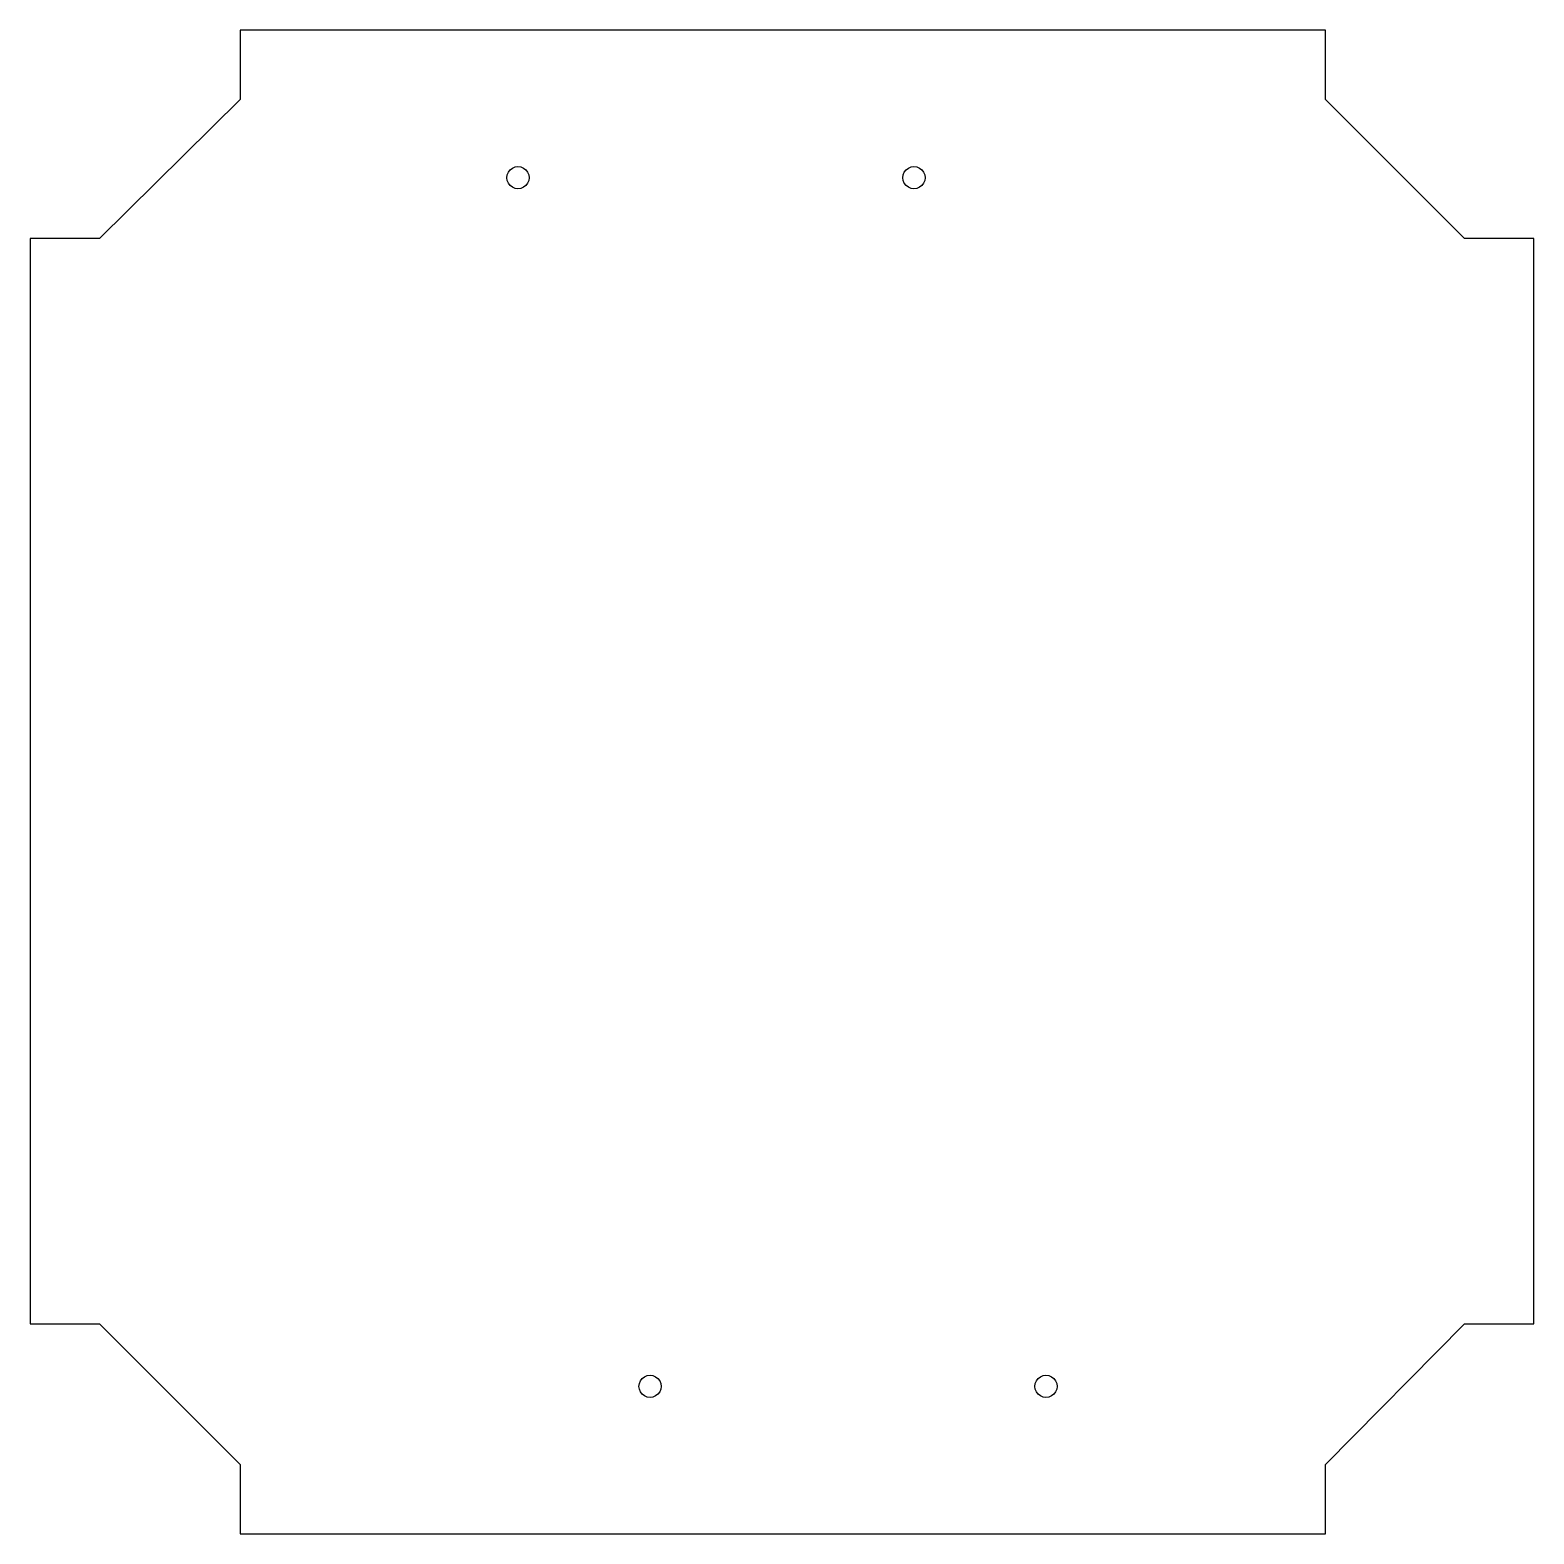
# Model space of a CAD drawing. Header units: metres. Extents: x 92 to 309, y -468 to -252.
import ezdxf

# ---------------------------------------------------------------- set-up
doc = ezdxf.new("R2010")
doc.units = ezdxf.units.M

msp = doc.modelspace()

# ---------------------------------------------------------------- linework, layer by layer
at = {"layer": 'Layer0'}
for points in [[(92.2, -281.89, 0), (92.2, -438.14, 0), (102.2, -438.14, 0), (122.45, -458.39, 0), (122.45, -468.39, 0), (278.7, -468.39, 0), (278.7, -458.39, 0), (298.7, -438.14, 0), (308.7, -438.14, 0), (308.7, -281.89, 0), (298.7, -281.89, 0), (278.7, -261.89, 0), (278.7, -251.89, 0), (122.45, -251.89, 0), (122.45, -261.89, 0), (102.2, -281.89, 0), (92.2, -281.89, 0)], [(160.9, -273.55, 0), (160.84, -273.14, 0), (160.9, -272.72, 0), (161.06, -272.34, 0), (161.31, -272.01, 0), (161.64, -271.75, 0), (162.03, -271.59, 0), (162.44, -271.54, 0), (162.86, -271.59, 0), (163.24, -271.75, 0), (163.57, -272.01, 0), (163.83, -272.34, 0), (163.99, -272.72, 0), (164.04, -273.14, 0), (163.99, -273.55, 0), (163.83, -273.94, 0), (163.57, -274.27, 0), (163.24, -274.52, 0), (162.86, -274.68, 0), (162.44, -274.74, 0), (162.03, -274.68, 0), (161.64, -274.52, 0), (161.31, -274.27, 0), (161.06, -273.94, 0), (160.9, -273.55, 0)], [(217.9, -273.55, 0), (217.84, -273.14, 0), (217.9, -272.72, 0), (218.06, -272.34, 0), (218.31, -272.01, 0), (218.64, -271.75, 0), (219.03, -271.59, 0), (219.44, -271.54, 0), (219.86, -271.59, 0), (220.24, -271.75, 0), (220.57, -272.01, 0), (220.83, -272.34, 0), (220.99, -272.72, 0), (221.04, -273.14, 0), (220.99, -273.55, 0), (220.83, -273.94, 0), (220.57, -274.27, 0), (220.24, -274.52, 0), (219.86, -274.68, 0), (219.44, -274.74, 0), (219.03, -274.68, 0), (218.64, -274.52, 0), (218.31, -274.27, 0), (218.06, -273.94, 0), (217.9, -273.55, 0)], [(180.65, -445.75, 0), (181.04, -445.59, 0), (181.45, -445.54, 0), (181.87, -445.59, 0), (182.25, -445.75, 0), (182.58, -446.01, 0), (182.84, -446.34, 0), (183, -446.72, 0), (183.05, -447.14, 0), (183, -447.55, 0), (182.84, -447.94, 0), (182.58, -448.27, 0), (182.25, -448.52, 0), (181.87, -448.68, 0), (181.45, -448.74, 0), (181.04, -448.68, 0), (180.65, -448.52, 0), (180.32, -448.27, 0), (180.07, -447.94, 0), (179.91, -447.55, 0), (179.85, -447.14, 0), (179.91, -446.72, 0), (180.07, -446.34, 0), (180.32, -446.01, 0), (180.65, -445.75, 0)], [(238.45, -448.74, 0), (238.04, -448.68, 0), (237.65, -448.52, 0), (237.32, -448.27, 0), (237.07, -447.94, 0), (236.91, -447.55, 0), (236.85, -447.14, 0), (236.91, -446.72, 0), (237.07, -446.34, 0), (237.32, -446.01, 0), (237.65, -445.75, 0), (238.04, -445.59, 0), (238.45, -445.54, 0), (238.87, -445.59, 0), (239.25, -445.75, 0), (239.58, -446.01, 0), (239.84, -446.34, 0), (240, -446.72, 0), (240.05, -447.14, 0), (240, -447.55, 0), (239.84, -447.94, 0), (239.58, -448.27, 0), (239.25, -448.52, 0), (238.87, -448.68, 0), (238.45, -448.74, 0)]]:
    msp.add_polyline3d(points, dxfattribs=at)

doc.saveas('drawing.dxf')
